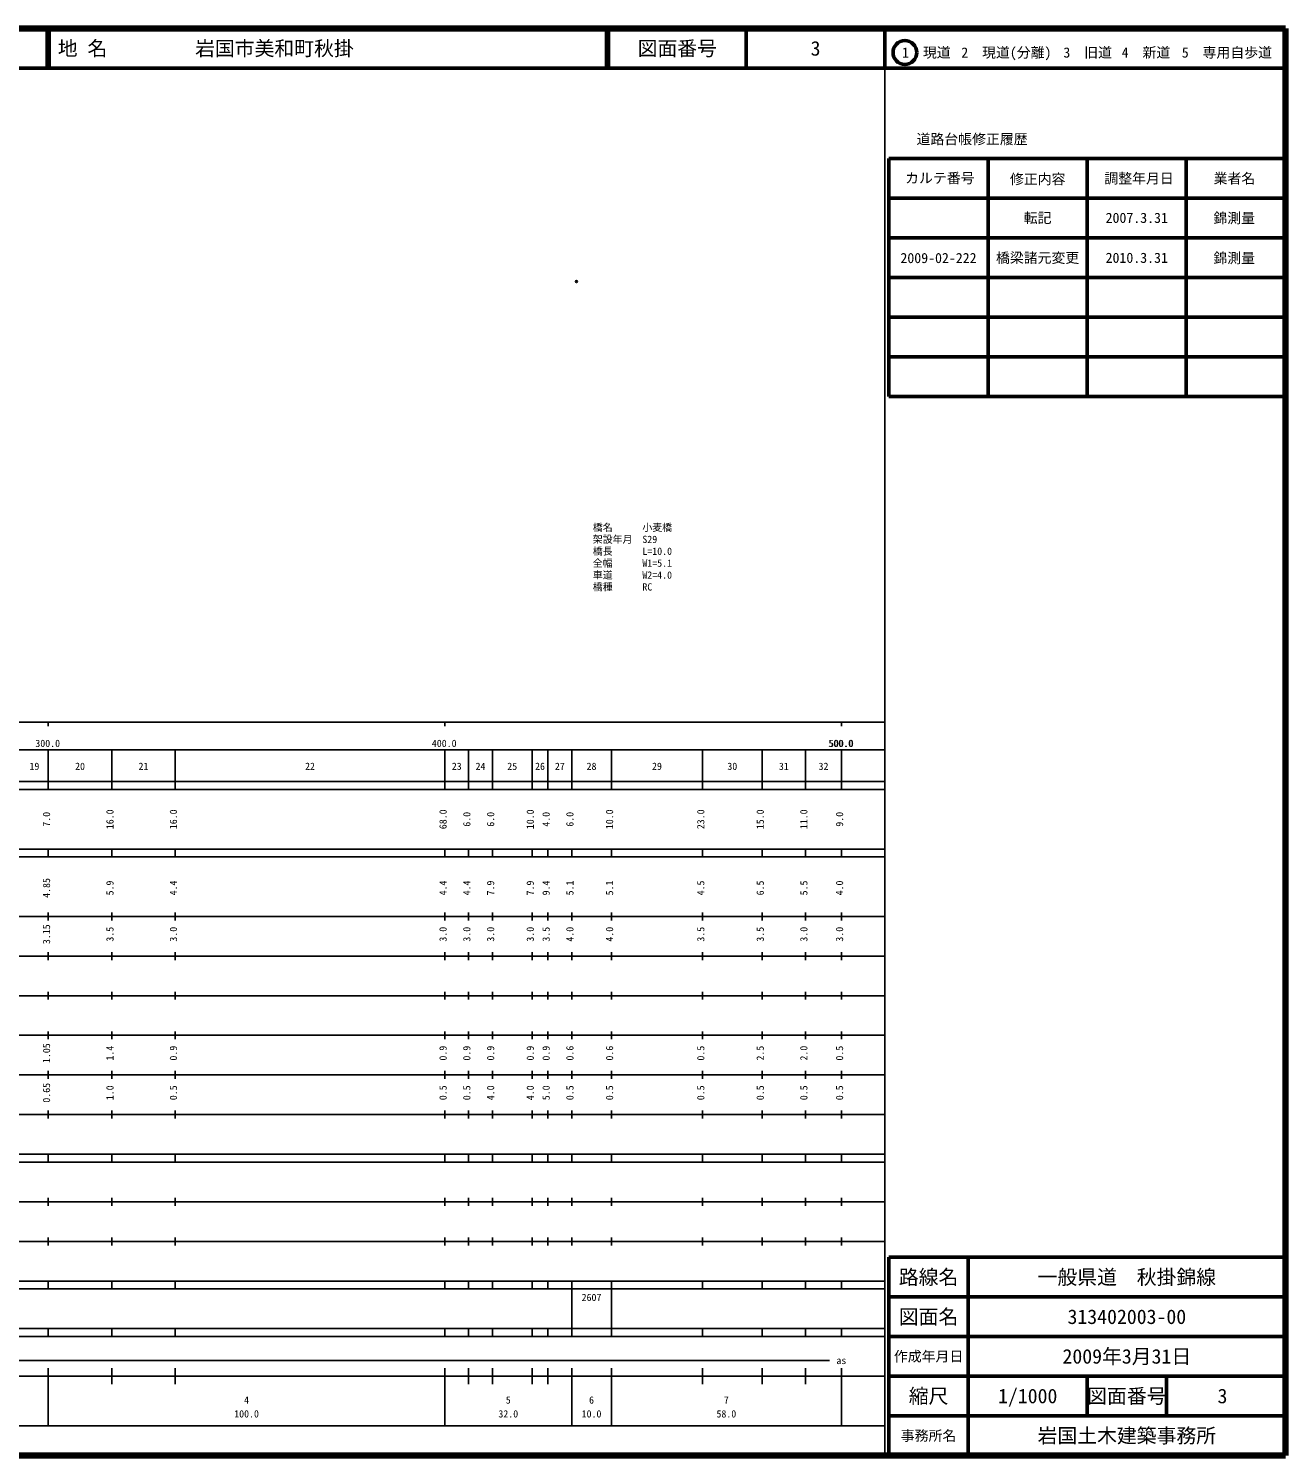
# Model space of a CAD drawing. Units: millimetres on the paper. Extents: x 40 to 680, y 20 to 380.
# Drawn here: x 363 to 680, y 20 to 380 of the extents above; entities that cross this region are included whole.
import ezdxf
from ezdxf.enums import TextEntityAlignment as Align

# ---------------------------------------------------------------- set-up
doc = ezdxf.new("R2010")
doc.units = ezdxf.units.MM
doc.header["$PDMODE"] = 32
doc.header["$PDSIZE"] = 0.5
for name, color, linetype in [('M-OTRS', 6, 'Continuous'), ('M-STR-HTXT', 7, 'Continuous'), ('M-TTL-TXT', 7, 'Continuous')]:
    doc.layers.add(name, color=color, linetype=linetype)
for name, color, linetype, lineweight in [('M-TTL', 2, 'Continuous', 140), ('M-TTL-BAND', 7, 'Continuous', 25), ('M-TTL-FRAM', 2, 'Continuous', 50), ('M-TTL-LINE', 7, 'Continuous', 50)]:
    doc.layers.add(name, color=color, linetype=linetype, lineweight=lineweight)
doc.styles.add('ＭＳ ゴシック', font='')
doc.styles.get('ＭＳ ゴシック').set_extended_font_data('MS Gothic')

msp = doc.modelspace()

# ---------------------------------------------------------------- linework, layer by layer
at = {"layer": 'M-OTRS'}
msp.add_point((501.194, 316.163), dxfattribs=at)
at = {"layer": 'M-TTL'}
for p, q in [((680, 380), (40, 380)), ((680, 20), (680, 380)), ((40, 20), (680, 20))]:
    msp.add_line(p, q, dxfattribs=at)
at = {"layer": 'M-TTL-BAND'}
for p, q in [((579, 20), (579, 370)), ((40, 205), (579, 205)), ((368, 205), (368, 204)), ((468, 205), (468, 204)), ((568, 205), (568, 204)), ((68, 198), (579, 198)), ((368, 188), (368, 198)), ((384, 188), (384, 198)), ((400, 188), (400, 198)), ((468, 188), (468, 198)), ((474, 188), (474, 198)), ((480, 188), (480, 198)), ((490, 188), (490, 198)), ((494, 188), (494, 198)), ((500, 188), (500, 198)), ((510, 188), (510, 198)), ((533, 188), (533, 198)), ((548, 188), (548, 198)), ((559, 188), (559, 198)), ((568, 188), (568, 198)), ((40, 190), (579, 190)), ((40, 188), (579, 188)), ((40, 173), (579, 173)), ((368, 171), (368, 173)), ((384, 171), (384, 173)), ((400, 171), (400, 173)), ((468, 171), (468, 173)), ((474, 171), (474, 173)), ((480, 171), (480, 173)), ((490, 171), (490, 173)), ((494, 171), (494, 173)), ((500, 171), (500, 173)), ((510, 171), (510, 173)), ((533, 171), (533, 173)), ((548, 171), (548, 173)), ((559, 171), (559, 173)), ((568, 171), (568, 173)), ((40, 171), (579, 171)), ((40, 156), (579, 156)), ((368, 155), (368, 157)), ((384, 155), (384, 157)), ((400, 155), (400, 157)), ((468, 155), (468, 157)), ((474, 155), (474, 157)), ((480, 155), (480, 157)), ((490, 155), (490, 157)), ((494, 155), (494, 157)), ((500, 155), (500, 157)), ((510, 155), (510, 157)), ((533, 155), (533, 157)), ((548, 155), (548, 157)), ((559, 155), (559, 157)), ((568, 155), (568, 157)), ((46, 146), (579, 146)), ((368, 145), (368, 147)), ((384, 145), (384, 147)), ((400, 145), (400, 147)), ((468, 145), (468, 147)), ((474, 145), (474, 147)), ((480, 145), (480, 147)), ((490, 145), (490, 147)), ((494, 145), (494, 147)), ((500, 145), (500, 147)), ((510, 145), (510, 147)), ((533, 145), (533, 147)), ((548, 145), (548, 147)), ((559, 145), (559, 147)), ((568, 145), (568, 147)), ((368, 135), (368, 137)), ((384, 135), (384, 137)), ((400, 135), (400, 137)), ((468, 135), (468, 137)), ((474, 135), (474, 137)), ((480, 135), (480, 137)), ((490, 135), (490, 137)), ((494, 135), (494, 137)), ((500, 135), (500, 137)), ((510, 135), (510, 137)), ((533, 135), (533, 137)), ((548, 135), (548, 137)), ((559, 135), (559, 137)), ((568, 135), (568, 137)), ((52, 136), (579, 136)), ((46, 126), (579, 126)), ((368, 125), (368, 127)), ((384, 125), (384, 127)), ((400, 125), (400, 127)), ((468, 125), (468, 127)), ((474, 125), (474, 127)), ((480, 125), (480, 127)), ((490, 125), (490, 127)), ((494, 125), (494, 127)), ((500, 125), (500, 127)), ((510, 125), (510, 127)), ((533, 125), (533, 127)), ((548, 125), (548, 127)), ((559, 125), (559, 127)), ((568, 125), (568, 127)), ((52, 116), (579, 116)), ((368, 115), (368, 117)), ((384, 115), (384, 117)), ((400, 115), (400, 117)), ((468, 115), (468, 117)), ((474, 115), (474, 117)), ((480, 115), (480, 117)), ((490, 115), (490, 117)), ((494, 115), (494, 117)), ((500, 115), (500, 117)), ((510, 115), (510, 117)), ((533, 115), (533, 117)), ((548, 115), (548, 117)), ((559, 115), (559, 117)), ((568, 115), (568, 117)), ((46, 106), (579, 106)), ((368, 105), (368, 107)), ((384, 105), (384, 107)), ((400, 105), (400, 107)), ((468, 105), (468, 107)), ((474, 105), (474, 107)), ((480, 105), (480, 107)), ((490, 105), (490, 107)), ((494, 105), (494, 107)), ((500, 105), (500, 107)), ((510, 105), (510, 107)), ((533, 105), (533, 107)), ((548, 105), (548, 107)), ((559, 105), (559, 107)), ((568, 105), (568, 107)), ((40, 96), (579, 96)), ((40, 94), (579, 94)), ((368, 94), (368, 96)), ((384, 94), (384, 96)), ((400, 94), (400, 96)), ((468, 94), (468, 96)), ((474, 94), (474, 96)), ((480, 94), (480, 96)), ((490, 94), (490, 96)), ((494, 94), (494, 96)), ((500, 94), (500, 96)), ((510, 94), (510, 96)), ((533, 94), (533, 96)), ((548, 94), (548, 96)), ((559, 94), (559, 96)), ((568, 94), (568, 96)), ((49, 84), (579, 84)), ((368, 83), (368, 85)), ((384, 83), (384, 85)), ((400, 83), (400, 85)), ((468, 83), (468, 85)), ((474, 83), (474, 85)), ((480, 83), (480, 85)), ((490, 83), (490, 85)), ((494, 83), (494, 85)), ((500, 83), (500, 85)), ((510, 83), (510, 85)), ((533, 83), (533, 85)), ((548, 83), (548, 85)), ((559, 83), (559, 85)), ((568, 83), (568, 85)), ((40, 74), (579, 74)), ((368, 73), (368, 75)), ((384, 73), (384, 75)), ((400, 73), (400, 75)), ((468, 73), (468, 75)), ((474, 73), (474, 75)), ((480, 73), (480, 75)), ((490, 73), (490, 75)), ((494, 73), (494, 75)), ((500, 73), (500, 75)), ((510, 73), (510, 75)), ((533, 73), (533, 75)), ((548, 73), (548, 75)), ((559, 73), (559, 75)), ((568, 73), (568, 75)), ((40, 64), (579, 64)), ((40, 62), (579, 62)), ((368, 62), (368, 64)), ((384, 62), (384, 64)), ((400, 62), (400, 64)), ((468, 62), (468, 64)), ((474, 62), (474, 64)), ((480, 62), (480, 64)), ((490, 62), (490, 64)), ((494, 62), (494, 64)), ((500, 62), (500, 64)), ((500, 52), (500, 62)), ((510, 62), (510, 64)), ((510, 52), (510, 62)), ((533, 62), (533, 64)), ((548, 62), (548, 64)), ((559, 62), (559, 64)), ((568, 62), (568, 64)), ((40, 52), (579, 52)), ((368, 50), (368, 52)), ((384, 50), (384, 52)), ((400, 50), (400, 52)), ((468, 50), (468, 52)), ((474, 50), (474, 52)), ((480, 50), (480, 52)), ((490, 50), (490, 52)), ((494, 50), (494, 52)), ((500, 50), (500, 52)), ((510, 50), (510, 52)), ((533, 50), (533, 52)), ((548, 50), (548, 52)), ((559, 50), (559, 52)), ((568, 50), (568, 52)), ((40, 50), (579, 50)), ((71, 44), (565, 44)), ((40, 40), (579, 40)), ((368, 27.5), (368, 42)), ((384, 38), (384, 42)), ((400, 38), (400, 42)), ((468, 27.5), (468, 42)), ((474, 38), (474, 42)), ((480, 38), (480, 42)), ((490, 38), (490, 42)), ((494, 38), (494, 42)), ((500, 27.5), (500, 42)), ((510, 27.5), (510, 42)), ((533, 38), (533, 42)), ((548, 38), (548, 42)), ((559, 38), (559, 42)), ((568, 27.5), (568, 42)), ((68, 27.5), (579, 27.5))]:
    msp.add_line(p, q, dxfattribs=at)
at = {"layer": 'M-TTL-FRAM'}
for p, q in [((580, 347.197), (580, 287.197)), ((580, 347.197), (680, 347.197)), ((580, 287.197), (680, 287.197)), ((680, 70), (580, 70)), ((580, 70), (580, 20))]:
    msp.add_line(p, q, dxfattribs=at)
at = {"layer": 'M-TTL-LINE'}
for p, q in [((367.75, 380), (367.75, 370)), ((368.25, 380), (368.25, 370)), ((508.747, 380), (508.747, 370)), ((509.247, 380), (509.247, 370)), ((543.997, 380), (543.997, 370)), ((579, 380), (579, 370)), ((40, 370), (680, 370)), ((605, 347.197), (605, 287.197)), ((630, 347.197), (630, 287.197)), ((655, 347.197), (655, 287.197)), ((580, 337.197), (680, 337.197)), ((580, 327.197), (680, 327.197)), ((580, 317.197), (680, 317.197)), ((580, 307.197), (680, 307.197)), ((580, 297.197), (680, 297.197)), ((600, 70), (600, 20)), ((680, 60), (580, 60)), ((680, 50), (580, 50)), ((680, 40), (580, 40)), ((630, 40), (630, 30)), ((650, 40), (650, 30)), ((680, 30), (580, 30))]:
    msp.add_line(p, q, dxfattribs=at)
msp.add_circle((584.031, 373.958), 3, dxfattribs=at)

# ---------------------------------------------------------------- texts
at = {"layer": 'M-STR-HTXT', "style": 'ＭＳ ゴシック'}
for s, p in [('橋名\u3000\u3000\u3000小麦橋', (505.316, 252.663)), ('架設年月\u3000S29', (505.316, 249.663)), ('橋長\u3000\u3000\u3000L=10.0', (505.316, 246.663)), ('全幅\u3000\u3000\u3000W1=5.1', (505.316, 243.663)), ('車道\u3000\u3000\u3000W2=4.0', (505.316, 240.663)), ('橋種\u3000\u3000\u3000RC', (505.316, 237.663))]:
    msp.add_text(s, height=1.833, dxfattribs=at).set_placement(p, align=Align.BOTTOM_LEFT)
at = {"layer": 'M-TTL-BAND', "style": 'ＭＳ ゴシック'}
for s, p in [('300.0', (367.844, 198.195)), ('400.0', (467.844, 198.195)), ('500.0', (567.844, 198.195)), ('500.0', (568, 198.195)), ('19', (364.5, 192.405)), ('20', (376, 192.405)), ('21', (392, 192.405)), ('22', (434, 192.405)), ('23', (471, 192.405)), ('24', (477, 192.405)), ('25', (485, 192.405)), ('26', (492, 192.405)), ('27', (497, 192.405)), ('28', (505, 192.405)), ('29', (521.5, 192.405)), ('30', (540.5, 192.405)), ('31', (553.5, 192.405)), ('32', (563.5, 192.405)), ('as', (568, 42.5)), ('4', (418, 32.523)), ('5', (484, 32.523)), ('6', (505, 32.523)), ('7', (539, 32.523)), ('100.0', (418, 29.033)), ('32.0', (484, 29.033)), ('10.0', (505, 29.033)), ('58.0', (539, 29.033))]:
    msp.add_text(s, height=1.833, dxfattribs=at).set_placement(p, align=Align.BOTTOM_CENTER)
for s, p in [('7.0', (369, 180.5)), ('16.0', (385, 180.5)), ('16.0', (401, 180.5)), ('68.0', (469, 180.5)), ('6.0', (475, 180.5)), ('6.0', (481, 180.5)), ('10.0', (491, 180.5)), ('4.0', (495, 180.5)), ('6.0', (501, 180.5)), ('10.0', (511, 180.5)), ('23.0', (534, 180.5)), ('15.0', (549, 180.5)), ('11.0', (560, 180.5)), ('9.0', (569, 180.5)), ('4.85', (369, 163.174)), ('5.9', (385, 163.174)), ('4.4', (401, 163.174)), ('4.4', (469, 163.174)), ('4.4', (475, 163.174)), ('7.9', (481, 163.174)), ('7.9', (491, 163.174)), ('9.4', (495, 163.174)), ('5.1', (501, 163.174)), ('5.1', (511, 163.174)), ('4.5', (534, 163.174)), ('6.5', (549, 163.174)), ('5.5', (560, 163.174)), ('4.0', (569, 163.174)), ('3.15', (369, 151.5)), ('3.5', (385, 151.5)), ('3.0', (401, 151.5)), ('3.0', (469, 151.5)), ('3.0', (475, 151.5)), ('3.0', (481, 151.5)), ('3.0', (491, 151.5)), ('3.5', (495, 151.5)), ('4.0', (501, 151.5)), ('4.0', (511, 151.5)), ('3.5', (534, 151.5)), ('3.5', (549, 151.5)), ('3.0', (560, 151.5)), ('3.0', (569, 151.5)), ('1.05', (369, 121.5)), ('1.4', (385, 121.5)), ('0.9', (401, 121.5)), ('0.9', (469, 121.5)), ('0.9', (475, 121.5)), ('0.9', (481, 121.5)), ('0.9', (491, 121.5)), ('0.9', (495, 121.5)), ('0.6', (501, 121.5)), ('0.6', (511, 121.5)), ('0.5', (534, 121.5)), ('2.5', (549, 121.5)), ('2.0', (560, 121.5)), ('0.5', (569, 121.5)), ('0.65', (369, 111.5)), ('1.0', (385, 111.5)), ('0.5', (401, 111.5)), ('0.5', (469, 111.5)), ('0.5', (475, 111.5)), ('4.0', (481, 111.5)), ('4.0', (491, 111.5)), ('5.0', (495, 111.5)), ('0.5', (501, 111.5)), ('0.5', (511, 111.5)), ('0.5', (534, 111.5)), ('0.5', (549, 111.5)), ('0.5', (560, 111.5)), ('0.5', (569, 111.5))]:
    msp.add_text(s, height=1.833, rotation=90, dxfattribs=at).set_placement(p, align=Align.BOTTOM_CENTER)
msp.add_text('2607', height=1.833, dxfattribs=at).set_placement((502.5, 58.405), align=Align.BOTTOM_LEFT)
at = {"layer": 'M-TTL-TXT', "style": 'ＭＳ ゴシック'}
for s, p in [('地 名', (370.38, 375)), ('岩国市美和町秋掛', (405.024, 375))]:
    msp.add_text(s, height=3.666, dxfattribs=at).set_placement(p, align=Align.MIDDLE_LEFT)
for s, height, p in [('図面番号', 3.666, (526.622, 375)), ('3', 3.666, (561.497, 375)), ('1\u3000現道', 2.566, (589.448, 373.958)), ('2\u3000現道(分離)', 2.566, (609.619, 373.958)), ('3\u3000旧道', 2.566, (630.121, 373.958)), ('4\u3000新道', 2.566, (644.824, 373.958)), ('5\u3000専用自歩道', 2.566, (665.228, 373.958)), ('道路台帳修正履歴', 2.566, (600.968, 352.113)), ('カルテ番号', 2.566, (592.839, 342.277)), ('修正内容', 2.566, (617.509, 342.023)), ('調整年月日', 2.566, (643.089, 342.197)), ('業者名', 2.566, (667.134, 342.197)), ('転記', 2.566, (617.5, 332.245)), ('2007.3.31', 2.566, (642.5, 332.245)), ('錦測量', 2.566, (667.077, 332.189)), ('2009-02-222', 2.566, (592.5, 322.107)), ('橋梁諸元変更', 2.566, (617.5, 322.164)), ('2010.3.31', 2.566, (642.5, 322.164)), ('錦測量', 2.566, (667.077, 322.107)), ('路線名', 3.666, (590, 65)), ('路線名', 3.666, (590, 65)), ('一般県道\u3000秋掛錦線', 3.666, (640, 65)), ('図面名', 3.666, (590, 55)), ('図面名', 3.666, (590, 55)), ('313402003-00', 3.666, (640, 55)), ('2009年3月31日', 3.666, (640, 45)), ('作成年月日', 2.566, (590, 45)), ('作成年月日', 2.566, (590, 45)), ('縮尺', 3.666, (590, 35)), ('縮尺', 3.666, (590, 35)), ('1/1000', 3.666, (615, 35)), ('図面番号', 3.666, (640, 35)), ('図面番号', 3.666, (640, 35)), ('3', 3.666, (664.125, 35)), ('事務所名', 2.566, (590, 25)), ('事務所名', 2.566, (590, 25)), ('岩国土木建築事務所', 3.666, (640, 25))]:
    msp.add_text(s, height=height, dxfattribs=at).set_placement(p, align=Align.MIDDLE_CENTER)

doc.saveas('drawing.dxf')
